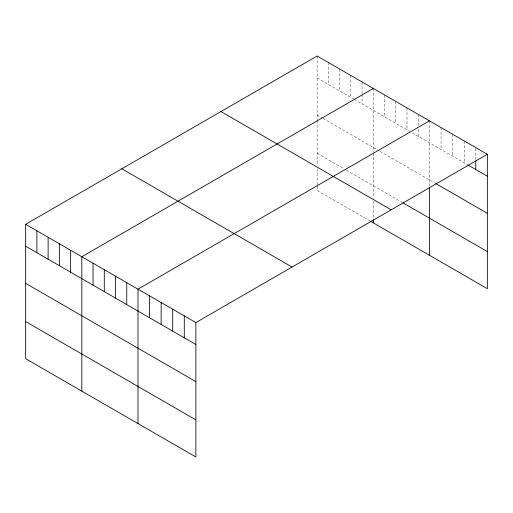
<?xml version="1.0" encoding="UTF-8"?>
<svg xmlns="http://www.w3.org/2000/svg" width="513" height="513" viewBox="0 0 513 513"><rect width="100%" height="100%" fill="white"/><g stroke="black" fill="none" stroke-linecap="round" stroke-linejoin="round"><path stroke-width="0.38" stroke-dasharray="2.56 1.92" d="M317.137 56.02L317.137 119.837M317.137 77.931L353.483 98.919M354.143 99.298L409.65 131.347M412.298 132.873L466.926 164.41M317.137 115.053L322.421 118.105M323.081 118.49L379.254 150.918M379.915 151.297L434.921 183.058M317.137 153.304L343.569 168.559M346.211 170.085L402.384 202.52M370.001 220.943L317.137 190.426L317.137 185.783M475.775 148.392L475.775 159.351M464.201 140.928L464.201 162.839M452.626 134.246L452.626 156.157M441.052 127.557L441.052 149.475M429.477 120.876L429.477 186.29M418.242 114.393L418.242 125.352M418.242 129.263L418.242 136.304M407.008 107.903L407.008 129.821M395.773 101.42L395.773 123.332M384.538 94.931L384.538 116.849M373.304 88.448L373.304 152.265M373.304 153.06L373.304 198.108M373.304 201.199L373.304 218.987M362.069 81.958L362.069 93.699M362.069 94.482L362.069 103.876M350.834 75.475L350.834 97.393M339.606 68.992L339.606 90.904M328.371 62.503L328.371 84.421M317.137 120.632L317.137 165.673M317.137 168.771L317.137 185.007"/><path stroke-width="0.77" d="M25.65 224.303L195.863 322.574L195.863 456.98L25.65 358.709L25.65 224.303L317.137 56.02L487.35 154.291L487.35 288.697L370.662 221.327M373.304 88.448L81.823 256.737L81.823 391.137M429.477 120.876L137.991 289.165L137.991 423.571M195.863 322.574L487.35 154.291M467.606 164.808L487.35 176.203M435.608 183.449L487.35 213.325M403.045 202.898L487.35 251.575M220.943 111.552L391.162 209.823M121.837 168.771L292.057 267.042M25.65 246.221L195.863 344.492M25.65 283.343L195.863 381.614M25.65 321.587L195.863 419.858M475.775 160.915L475.775 169.521M429.477 187.88L429.477 255.282M373.304 219.756L373.304 222.854M184.289 315.893L184.289 337.81M172.714 309.211L172.714 331.129M161.14 302.529L161.14 324.447M149.565 295.847L149.565 317.759M126.756 282.676L126.756 304.594M115.521 276.193L115.521 298.104M104.286 269.703L104.286 291.621M93.058 263.22L93.058 285.132M70.589 250.248L70.589 272.166M59.354 243.765L59.354 265.676M48.119 237.275L48.119 259.193M36.885 230.792L36.885 252.704"/></g></svg>
